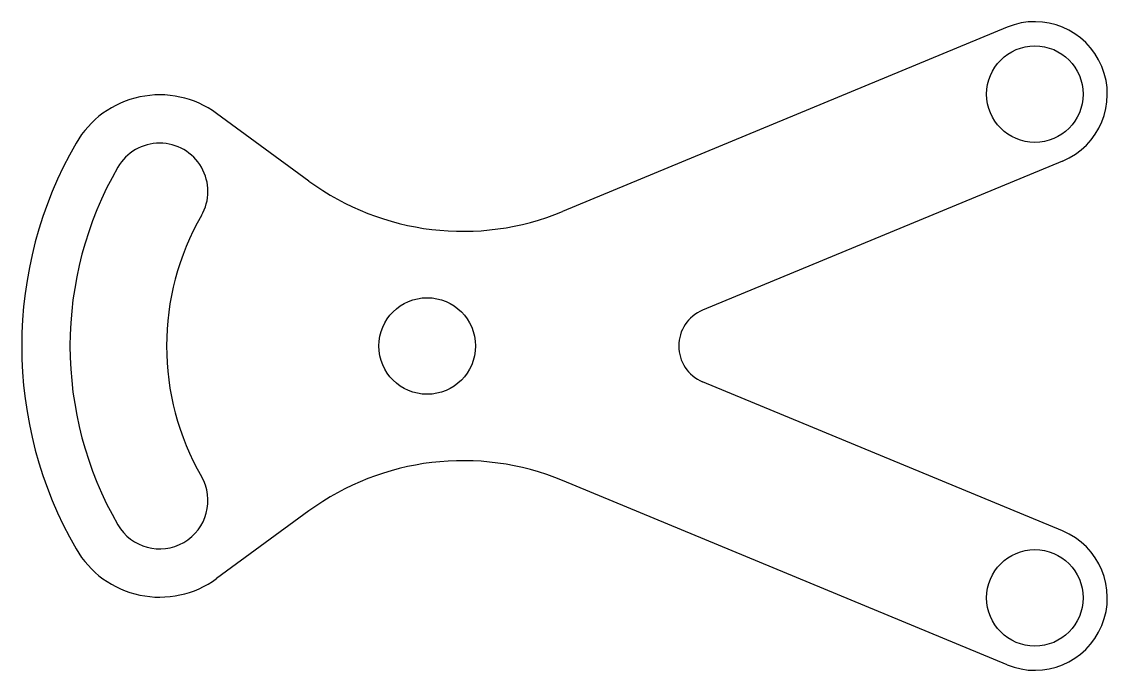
# Model space of a CAD drawing. Header units: millimetres. Extents: x 467 to 1065, y 140 to 497.
import ezdxf

# ---------------------------------------------------------------- set-up
doc = ezdxf.new("R2010")
doc.units = ezdxf.units.MM
doc.header["$MEASUREMENT"] = 0

msp = doc.modelspace()

# ---------------------------------------------------------------- linework, layer by layer
for p, q in [((1009.81, 493.83), (764.73, 392.31)), ((624.9, 409.09), (574.02, 446.3)), ((1040.36, 420.07), (841.89, 337.86)), ((1040.36, 216.31), (841.89, 298.52)), ((1009.81, 142.55), (764.73, 244.07)), ((624.9, 227.29), (574.02, 190.08))]:
    msp.add_line(p, q)
for centre in [(1025.09, 456.95), (690.1, 318.19), (1025.09, 179.43)]:
    msp.add_circle(centre, 26.61)
for centre, radius, start, end in [((1025.09, 456.95), 39.92, 292.5, 112.5), ((542.6, 403.35), 53.22, 53.8145, 150), ((690.1, 318.19), 223.53, 150, 210), ((542.6, 403.35), 26.61, 330, 150), ((690.1, 318.19), 196.92, 150, 210), ((709.74, 525.07), 143.7, 233.8145, 292.5), ((690.1, 318.19), 143.7, 150, 210), ((850.03, 318.19), 21.29, 112.5, 247.5), ((709.74, 111.31), 143.7, 67.5, 126.1855), ((542.6, 233.03), 26.61, 210, 30), ((1025.09, 179.43), 39.92, 247.5, 67.5), ((542.6, 233.03), 53.22, 210, 306.1855)]:
    msp.add_arc(centre, radius, start, end)

doc.saveas('drawing.dxf')
